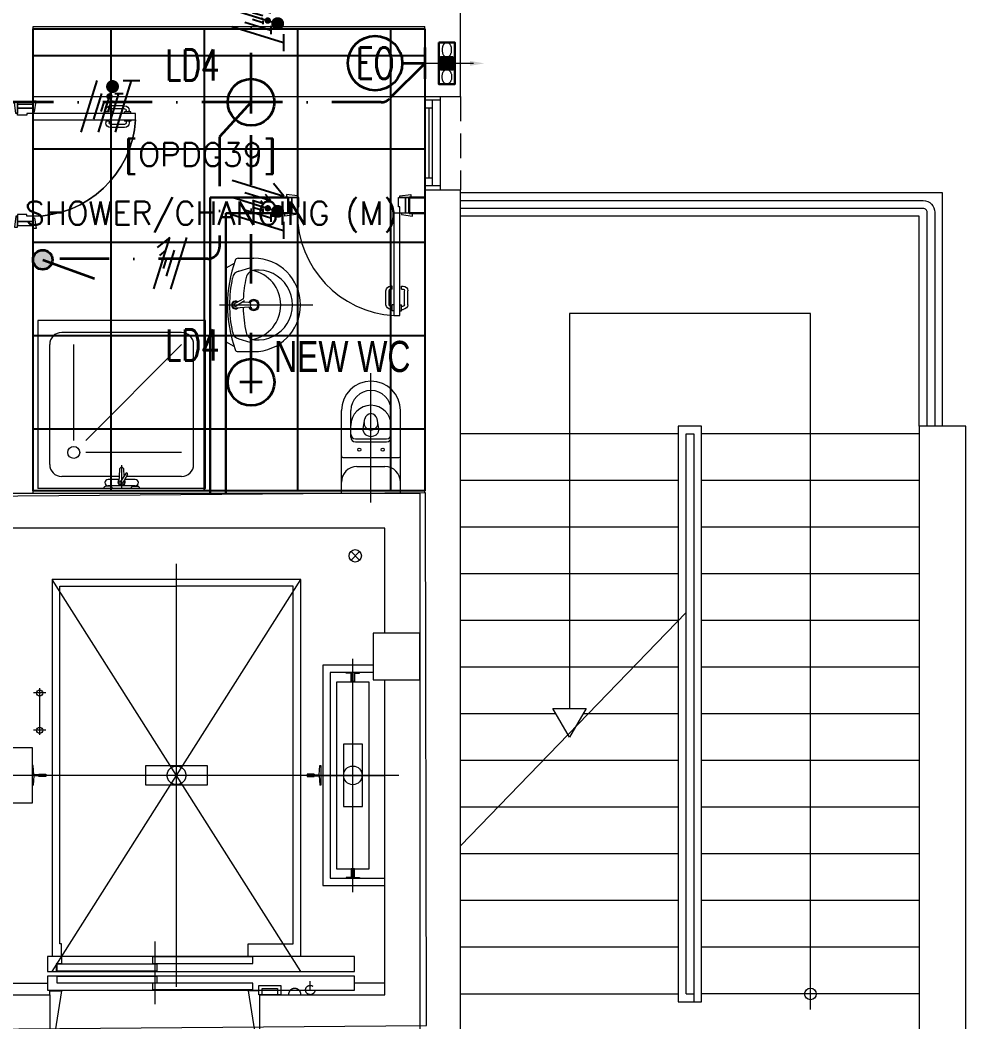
# Model space of a CAD drawing. Header units: inches. Extents: x -12418 to 57169, y -29325 to 19878.
# Drawn here: x 46214 to 52298, y -897 to 5544 of the extents above; entities that cross this region are included whole.
import ezdxf
from ezdxf.enums import TextEntityAlignment as Align

# ---------------------------------------------------------------- set-up
doc = ezdxf.new("R2010")
doc.units = ezdxf.units.IN
doc.header["$LTSCALE"] = 25
doc.header["$MEASUREMENT"] = 0
for name, pattern in [('00-Ground Floor$0$CENTERX2', [101.6, 63.5, -12.7, 12.7, -12.7]), ('00-Ground Floor$0$DASHED', [0.75, 0.5, -0.25]), ('00-Ground Floor$0$DASHED2', [9.525, 6.35, -3.175]), ('00-Ground Floor$0$HIDDEN', [9.525, 6.35, -3.175]), ('DASHDOT', [25.4, 12.7, -6.35, 0, -6.35]), ('DASHED2', [9.525, 6.35, -3.175])]:
    doc.linetypes.add(name, pattern=pattern)
doc.layers.get('0').update_dxf_attribs({"color": 8})
for name, color, linetype, lineweight in [('00-Ground Floor$0$72_EGR_BASE_TEXT', 252, 'Continuous', 5), ('00-Ground Floor$0$Aluminum', 251, 'Continuous', 5), ('00-Ground Floor$0$Axis', 251, '00-Ground Floor$0$CENTERX2', 5), ('00-Ground Floor$0$C-HYDR-CTCH', 251, 'Continuous', 5), ('00-Ground Floor$0$Cabin', 7, 'Continuous', 5), ('00-Ground Floor$0$Notes', 1, 'Continuous', 5), ('00-Ground Floor$0$Proj', 251, 'Continuous', 5), ('00-Ground Floor$0$SANIT', 250, 'Continuous', 5), ('00-Ground Floor$0$Structure', 251, 'Continuous', 5), ('00-Ground Floor$0$Tech', 169, '00-Ground Floor$0$DASHED2', 5), ('00-Ground Floor$0$Walls', 251, 'Continuous', 5), ('00-Ground Floor$0$Wooden Joinery', 251, 'Continuous', 5), ('E-LITE-CIRC-NUMB', 6, 'Continuous', 25), ('E-LITE-CLNG @ 100', 150, 'Continuous', 35), ('E-LITE-CLNG-CNDT', 6, 'DASHDOT', 35), ('E-LITE-CTRL', 6, 'Continuous', 25), ('E-LITE-IDEN', 6, 'Continuous', 25), ('E-LITE-SWCH @ 100', 3, 'Continuous', 35), ('E-POWR-CIRC-NUMB', 6, 'Continuous', 25), ('E-POWR-WALL @ 100', 4, 'Continuous', 35), ('E-POWR-WIRE', 6, 'Continuous', 25), ('E-POWR-WIRE @ 100', 6, 'Continuous', 25), ('E-POWR-WIRE @ 20', 6, 'Continuous', 25), ('E-POWR-WIRE @ 50', 6, 'Continuous', 25)]:
    doc.layers.add(name, color=color, linetype=linetype, lineweight=lineweight)
for name, color, linetype in [('00-Ground Floor$0$False Ceiling', 251, 'Continuous'), ('00-Ground Floor$0$X-WHITE glass', 255, 'Continuous'), ('E-POWR-IDEN', 101, 'Continuous'), ('MC-EX-EQPM', 2, 'Continuous')]:
    doc.layers.add(name, color=color, linetype=linetype)
doc.styles.add('00-Ground Floor$0$SIMPLEX', font='SIMPLEX.shx', dxfattribs={"height": 150})
doc.styles.add('00-Ground Floor$0$X3G_ENTITY_2587F5', font='swisscl.ttf', dxfattribs={"height": 200})
doc.styles.add('DC_Simplex', font='SIMPLEX.shx', dxfattribs={"width": 0.7})

# ---------------------------------------------------------------- blocks, each defined once
blk = doc.blocks.new('00-Ground Floor$0$A$C72370EFE')
at = {"layer": '00-Ground Floor$0$Wooden Joinery'}
for p, q in [((-0.01, -0.04), (-0.02, -0.04)), ((-0.01, -0.06), (-0.02, -0.06)), ((-0.01, -0.03), (-0.01, -0.07)), ((0, -0.03), (-0.01, -0.03)), ((0.04, -0.03), (0.05, -0.03)), ((0.05, -0.03), (0.05, -0.07)), ((0.05, -0.04), (0.06, -0.04)), ((0.05, -0.06), (0.06, -0.06)), ((-0.05, -0.07), (-0.05, -0.16)), ((-0.03, -0.07), (-0.03, -0.16)), ((0, -0.07), (-0.01, -0.07)), ((0.04, -0.07), (0.05, -0.07)), ((0.07, -0.07), (0.07, -0.16)), ((0.09, -0.07), (0.09, -0.16)), ((-0.01, -0.17), (-0.02, -0.17)), ((-0.01, -0.19), (-0.02, -0.19)), ((-0.01, -0.17), (-0.01, -0.19)), ((0.05, -0.17), (0.06, -0.17)), ((0.05, -0.17), (0.05, -0.19)), ((0.05, -0.19), (0.06, -0.19))]:
    blk.add_line(p, q, dxfattribs=at)
for centre, radius, start, end in [((-0.02, -0.07), 0.03, 90, 180), ((-0.02, -0.07), 0.01, 90, 180), ((0.06, -0.07), 0.03, 0, 90), ((0.06, -0.07), 0.01, 0, 90), ((-0.02, -0.16), 0.03, 180, 270), ((-0.02, -0.16), 0.01, 180, 270), ((0.06, -0.16), 0.01, 270, 0), ((0.06, -0.16), 0.03, 270, 0)]:
    blk.add_arc(centre, radius, start, end, dxfattribs=at)
blk = doc.blocks.new('00-Ground Floor$0$A$C268A7CF0')
at = {"layer": '00-Ground Floor$0$Wooden Joinery'}
for points in [[(80, 758.8), (80, 768.8), (10, 778.8), (10, 758.8)], [(740, 758.8), (740, 768.8), (810, 778.8), (810, 758.8)], [(70, 658.8), (70, 648.8), (0, 638.8), (0, 658.8)], [(120, 658.8), (120, 0), (80, 0), (80, 658.8)], [(750, 658.8), (750, 648.8), (820, 638.8), (820, 658.8)]]:
    blk.add_lwpolyline(points, close=True, dxfattribs=at)
for points in [[(45, 658.8), (45, 758.8), (20, 758.8), (20, 658.8), (45, 658.8)], [(45, 658.8), (80, 658.8), (80, 698.8), (90, 698.8), (90, 758.8), (45, 758.8), (45, 658.8)], [(775, 658.8), (740, 658.8), (740, 698.8), (730, 698.8), (730, 758.8), (775, 758.8), (775, 658.8)], [(775, 658.8), (775, 758.8), (800, 758.8), (800, 658.8), (775, 658.8)]]:
    blk.add_lwpolyline(points, dxfattribs=at)
blk.add_arc((80, 658.8), 660, 273.4748, 0, dxfattribs=at)
at = {"layer": '00-Ground Floor$0$Wooden Joinery', "xscale": 999.9999999998854, "yscale": 999.9999999998854, "zscale": 999.9999999998854, "rotation": 180}
blk.add_blockref('00-Ground Floor$0$A$C72370EFE', (120, 0), dxfattribs=at)
blk = doc.blocks.new('00-Ground Floor$0$T127-1_B')
at = {"layer": '00-Ground Floor$0$Cabin'}
for p, q in [((44.5, 8), (44.5, 4)), ((44.5, 4), (78, 4)), ((78, 4), (82, 63.5)), ((44.5, -8), (44.5, -4)), ((44.5, -4), (78, -4)), ((78, -4), (82, -63.5))]:
    blk.add_line(p, q, dxfattribs=at)
at = {"layer": '00-Ground Floor$0$Cabin', "ltscale": 5}
for points in [[(44.5, 8), (0, 8), (0, -8), (44.5, -8)], [(82, 63.5), (89, 63.5), (89, -63.5), (82, -63.5)]]:
    blk.add_lwpolyline(points, dxfattribs=at)
blk = doc.blocks.new('00-Ground Floor$0$T127-1_B__1680')
at = {"layer": '00-Ground Floor$0$Axis'}
blk.add_line((-990, 0), (990, 0), dxfattribs=at)
at = {"layer": '00-Ground Floor$0$Notes', "xscale": -1}
blk.add_blockref('00-Ground Floor$0$T127-1_B', (-840, 0), dxfattribs=at)
at = {"layer": '00-Ground Floor$0$Notes'}
blk.add_blockref('00-Ground Floor$0$T127-1_B', (840, 0), dxfattribs=at)
blk = doc.blocks.new('00-Ground Floor$0$JIS5K')
at = {"layer": '00-Ground Floor$0$Cabin'}
for p, q in [((60.2, 8), (60.2, 11.2)), ((60.2, -8), (60.2, -11.2))]:
    blk.add_line(p, q, dxfattribs=at)
at = {"layer": '00-Ground Floor$0$Cabin', "ltscale": 5}
for points in [[(57, 11.2), (0, 11.2), (0, -11.2), (57, -11.2)], [(60.2, 8), (3.2, 8), (3.2, -8), (60.2, -8)], [(57, 11.2), (57, 43.5), (60.2, 43.5), (60.2, 11.2)], [(57, -11.2), (57, -43.5), (60.2, -43.5), (60.2, -11.2)]]:
    blk.add_lwpolyline(points, dxfattribs=at)
blk = doc.blocks.new('00-Ground Floor$0$JIS5K__1200')
at = {"layer": '00-Ground Floor$0$Axis'}
blk.add_line((-750, 0), (750, 0), dxfattribs=at)
at = {"layer": '00-Ground Floor$0$Notes', "xscale": -1}
blk.add_blockref('00-Ground Floor$0$JIS5K', (-600, 0), dxfattribs=at)
at = {"layer": '00-Ground Floor$0$Notes'}
blk.add_blockref('00-Ground Floor$0$JIS5K', (600, 0), dxfattribs=at)
blk = doc.blocks.new('00-Ground Floor$0$对重支撑1')
at = {"layer": '00-Ground Floor$0$Cabin'}
blk.add_lwpolyline([(1060, 178), (929, 178), (929, -178), (1060, -178)], close=True, dxfattribs=at).dxf.unprotected_set("ltscale", 0)
blk = doc.blocks.new('00-Ground Floor$0$井道平面图轿厢1轿厢地坎')
at = {"layer": '00-Ground Floor$0$Axis', "ltscale": 0.864}
blk.add_lwpolyline([(0, 96), (0, -192)], dxfattribs=at)
at = {"layer": '00-Ground Floor$0$Cabin', "ltscale": 5}
for points in [[(690, 0), (690, -96), (-1285, -96), (-1285, 0)], [(15, -3), (15, -46), (-630, -46), (-630, -3)], [(630, -50), (630, -93), (-15, -93), (-15, -50)]]:
    blk.add_lwpolyline(points, close=True, dxfattribs=at)
at = {"layer": '00-Ground Floor$0$Cabin'}
for points in [[(600, 0), (600, -48)], [(600, -48), (633, -48)], [(633, -48), (633, -96)]]:
    blk.add_lwpolyline(points, dxfattribs=at)
blk = doc.blocks.new('00-Ground Floor$0$层门地坎1')
at = {"layer": '00-Ground Floor$0$Axis', "ltscale": 0.81}
blk.add_lwpolyline([(0, 90), (0, -180)], dxfattribs=at)
at = {"layer": '00-Ground Floor$0$Cabin', "ltscale": 5}
for points in [[(690, 0), (690, -90), (-1285, -90), (-1285, 0)], [(15, -47), (15, -87), (-630, -87), (-630, -47)], [(630, -3), (630, -43), (-15, -43), (-15, -3)]]:
    blk.add_lwpolyline(points, close=True, dxfattribs=at)
blk = doc.blocks.new('00-Ground Floor$0$A$Ce9e1c4c3')
at = {"layer": '00-Ground Floor$0$False Ceiling', "color": 254}
for p, q in [((-53702.1, 5487.6, 0), (-51182.1, 5487.6, 0)), ((-53702.1, 2517.6, 0), (-53702.1, 5487.6, 0)), ((-51182.1, 5487.6, 0), (-51182.1, 2517.6, 0)), ((-51182.1, 2517.6, 0), (-53702.1, 2517.6, 0))]:
    blk.add_line(p, q, dxfattribs=at)
at = {"layer": '00-Ground Floor$0$False Ceiling', "color": 254, "linetype": 'Continuous'}
for p, q in [((-53200, 2517.6), (-53200, 5487.6)), ((-52600, 2517.6), (-52600, 5487.6)), ((-52000, 2517.6), (-52000, 5487.6)), ((-51400, 2517.6), (-51400, 5487.6)), ((-53702.1, 5315), (-51182.1, 5315)), ((-53702.1, 4715), (-51182.1, 4715)), ((-53702.1, 4115), (-51182.1, 4115)), ((-53702.1, 3515), (-51182.1, 3515)), ((-53702.1, 2915), (-51182.1, 2915))]:
    blk.add_line(p, q, dxfattribs=at)
blk = doc.blocks.new('00-Ground Floor')
at = {"color": 5}
blk.add_line((47787.2, 3983.9, 0), (47787.2, 3983.9, 0), dxfattribs=at)
at = {"layer": '00-Ground Floor$0$Aluminum'}
for p, q in [((48817.9, 4452.6, 0), (48817.9, 5052.6, 0)), ((48917.9, 5027.6, 0), (48817.9, 5027.6, 0)), ((48867.9, 4477.6, 0), (48867.9, 5027.6, 0)), ((48917.9, 4452.6, 0), (48917.9, 5052.6, 0)), ((48867.9, 4977.6, 0), (48817.9, 4977.6, 0)), ((48842.9, 4977.6, 0), (48842.9, 4527.6, 0)), ((48867.9, 4527.6, 0), (48817.9, 4527.6, 0)), ((48917.9, 4477.6, 0), (48817.9, 4477.6, 0))]:
    blk.add_line(p, q, dxfattribs=at)
at = {"layer": '00-Ground Floor$0$Axis'}
blk.add_line((48149.8, 688), (48559.8, 688), dxfattribs=at)
at = {"layer": '00-Ground Floor$0$Axis', "ltscale": 3}
for points in [[(47220.8, -672), (47220.8, 2048)], [(48020.8, -572), (46420.8, 1948)], [(46420.8, -572), (48020.8, 1948)], [(48650.8, 688), (46070.8, 688)]]:
    blk.add_lwpolyline(points, dxfattribs=at)
at = {"layer": '00-Ground Floor$0$Axis', "ltscale": 0.9}
blk.add_lwpolyline([(46340.8, 948), (46340.8, 1248)], dxfattribs=at)
at = {"layer": '00-Ground Floor$0$Axis', "ltscale": 0.24}
for points in [[(46380.8, 1218), (46300.8, 1218)], [(46380.8, 978), (46300.8, 978)]]:
    blk.add_lwpolyline(points, dxfattribs=at)
at = {"layer": '00-Ground Floor$0$Axis', "ltscale": 1.5}
blk.add_lwpolyline([(47470.8, 688), (46970.8, 688)], dxfattribs=at)
at = {"layer": '00-Ground Floor$0$C-HYDR-CTCH', "flags": 128}
blk.add_lwpolyline([(45935.6, 2481.2), (45943.1, -943.6), (48829.4, -919.7), (48821.9, 2505.1), (45935.6, 2481.2)], dxfattribs=at)
at = {"layer": '00-Ground Floor$0$Cabin'}
for points in [[(48020.8, 1948), (46420.8, 1948)], [(46420.8, 1948), (46420.8, -476)], [(48020.8, 1948), (46420.8, 1948)], [(46420.8, 1948), (46420.8, -476)], [(48020.8, -476), (48020.8, 1948)], [(48020.8, -476), (48020.8, 1948)], [(46470.8, -396), (46470.8, 1904)], [(46470.8, 1904), (47220.8, 1904)], [(47970.8, 1904), (47220.8, 1904)], [(47970.8, -396), (47970.8, 1904)], [(48354.8, 438), (48354.8, 938)], [(46480.8, -396), (46470.8, -396)], [(46480.8, -476), (46480.8, -396)], [(47680.8, -476), (47680.8, -396)], [(47680.8, -396), (47970.8, -396)], [(46420.8, -476), (46390.8, -476)], [(46390.8, -476), (46390.8, -572)], [(46420.8, -476), (46390.8, -476)], [(46390.8, -476), (46390.8, -572)], [(48365.8, -476), (48020.8, -476)], [(48365.8, -476), (48020.8, -476)], [(48365.8, -572), (48365.8, -476)], [(48365.8, -572), (48365.8, -476)], [(46390.8, -572), (48365.8, -572)], [(46390.8, -572), (48365.8, -572)], [(46405.8, -723), (46405.8, -723), (46405.8, -698), (46480.8, -698), (46430.8, -1008), (46405.8, -1008), (46405.8, -993), (46105.8, -993)], [(46160.8, -647), (46390.8, -647)], [(47750.8, -698), (47680.8, -698), (47730.8, -1008), (47755.8, -1008), (47755.8, -993), (48055.8, -993)], [(48560.8, -647), (48365.8, -647)]]:
    blk.add_lwpolyline(points, dxfattribs=at)
at = {"layer": '00-Ground Floor$0$Cabin', "ltscale": 5}
for points in [[(48485.8, 1396.2), (48160.8, 1396.2), (48160.8, -20.2), (48560.8, -20.2)], [(48485.8, 1348.2), (48208.8, 1348.2), (48208.8, 27.8), (48560.8, 27.8)]]:
    blk.add_lwpolyline(points, dxfattribs=at)
blk.add_lwpolyline([(48459.8, 1288), (48249.8, 1288), (48249.8, 88), (48459.8, 88)], close=True, dxfattribs=at)
at = {"layer": '00-Ground Floor$0$Cabin'}
blk.add_lwpolyline([(48415.8, 888), (48293.8, 888), (48293.8, 488), (48415.8, 488)], close=True, dxfattribs=at)
at = {"layer": '00-Ground Floor$0$Cabin', "ltscale": 50}
blk.add_lwpolyline([(47020.8, 749), (47020.8, 627), (47420.8, 627), (47420.8, 749)], close=True, dxfattribs=at)
at = {"layer": '00-Ground Floor$0$Cabin'}
for centre, radius in [((46340.8, 1218), 20), ((46340.8, 978), 20), ((48354.8, 688), 60)]:
    blk.add_circle(centre, radius, dxfattribs=at)
at = {"layer": '00-Ground Floor$0$Notes'}
for p, q in [((48395.3, 2124.1), (48345.3, 2074.1)), ((48395.3, 2074.1), (48345.3, 2124.1))]:
    blk.add_line(p, q, dxfattribs=at)
blk.add_circle((48370.3, 2099.1), 40, dxfattribs=at)
at = {"layer": '00-Ground Floor$0$Proj', "linetype": '00-Ground Floor$0$HIDDEN'}
blk.add_line((49047.9, 5052.6, 0), (49047.9, 4452.6, 0), dxfattribs=at)
at = {"layer": '00-Ground Floor$0$Proj'}
for p, q in [((50597.9, 2932.6, 0), (50447.9, 2932.6, 0)), ((50447.9, 2932.6, 0), (50447.9, 1682.6, 0)), ((50447.9, 2882.6, 0), (49047.9, 2882.6, 0)), ((50497.9, 1734.3, 0), (50497.9, 2882.6, 0)), ((50497.9, 2882.6, 0), (50547.9, 2882.6, 0)), ((51997.9, 2882.6, 0), (50597.9, 2882.6, 0)), ((50447.9, 2582.6, 0), (49047.9, 2582.6, 0)), ((51997.9, 2582.6, 0), (50597.9, 2582.6, 0)), ((50447.9, 2282.6, 0), (49047.9, 2282.6, 0)), ((51997.9, 2282.6, 0), (50597.9, 2282.6, 0)), ((50447.9, 1982.6, 0), (49047.9, 1982.6, 0)), ((51997.9, 1982.6, 0), (50597.9, 1982.6, 0)), ((50497.9, 1734.3, 0), (49047.9, 234.3, 0)), ((50447.9, 1682.6, 0), (49047.9, 1682.6, 0)), ((51997.9, 1682.6, 0), (50597.9, 1682.6, 0)), ((50157.9, 1382.6, 0), (49047.9, 1382.6, 0)), ((51997.9, 1382.6, 0), (50597.9, 1382.6, 0)), ((49661.3, 1082.6, 0), (49047.9, 1082.6, 0)), ((49867.9, 1082.6, 0), (49834.5, 1082.6, 0)), ((51997.9, 1082.6, 0), (50597.9, 1082.6, 0)), ((49602.9, 782.6, 0), (49047.9, 782.6, 0)), ((51997.9, 782.6, 0), (50597.9, 782.6, 0)), ((49287.9, 482.6, 0), (49047.9, 482.6, 0)), ((51997.9, 482.6, 0), (50597.9, 482.6, 0)), ((51997.9, 182.6, 0), (50597.9, 182.6, 0)), ((51997.9, -117.4, 0), (50597.9, -117.4, 0)), ((51997.9, -417.4, 0), (50597.9, -417.4, 0)), ((50497.9, -717.4, 0), (50547.9, -717.4, 0)), ((51997.9, -717.4, 0), (50597.9, -717.4, 0))]:
    blk.add_line(p, q, dxfattribs=at)
at = {"layer": '00-Ground Floor$0$Proj', "linetype": '00-Ground Floor$0$DASHED', "ltscale": 300}
for p, q in [((50447.9, 1382.6, 0), (50157.9, 1382.6, 0)), ((50447.9, 1082.6, 0), (49867.9, 1082.6, 0)), ((50447.9, 782.6, 0), (49602.9, 782.6, 0)), ((50447.9, 482.6, 0), (49287.9, 482.6, 0)), ((50447.9, 182.6, 0), (49047.9, 182.6, 0)), ((50447.9, -117.4, 0), (49047.9, -117.4, 0)), ((50447.9, -417.4, 0), (49047.9, -417.4, 0))]:
    blk.add_line(p, q, dxfattribs=at)
at = {"layer": '00-Ground Floor$0$Proj', "elevation": 0}
for points in [[(52147.9, 2932.6), (52147.9, 4432.6), (49047.9, 4432.6)], [(51997.9, 2932.6), (51997.9, 4282.6), (49047.9, 4282.6)], [(51297.9, -817.4), (51297.9, 3657.6), (49747.9, 3657.6), (49747.9, 1117.8)], [(51297.9, -817.4), (51297.9, 3657.6), (49747.9, 3657.6), (49747.9, 1117.8)], [(50547.9, 2882.6), (50547.9, -767.4), (50597.9, -767.4), (50597.9, 2932.6)]]:
    blk.add_lwpolyline(points, dxfattribs=at)
for points in [[(49047.9, 4382.6), (52022.9, 4382.6, -0.414214), (52097.9, 4307.6), (52097.9, 2932.6)], [(52047.9, 2932.6), (52047.9, 4307.6, 0.414214), (52022.9, 4332.6), (49047.9, 4332.6)]]:
    blk.add_lwpolyline(points, format="xyb", dxfattribs=at)
at = {"layer": '00-Ground Floor$0$Proj', "ltscale": 300, "elevation": 0}
for points in [[(50447.9, 1682.6), (50447.9, -767.4), (50547.9, -767.4)], [(50497.9, -717.4), (50497.9, 1734.3)], [(49047.9, -717.4), (50447.9, -717.4)]]:
    blk.add_lwpolyline(points, dxfattribs=at)
at = {"layer": '00-Ground Floor$0$Proj', "elevation": 0}
blk.add_lwpolyline([(49747.9, 932.6), (49641, 1117.8), (49854.9, 1117.8)], close=True, dxfattribs=at)
at = {"layer": '00-Ground Floor$0$Proj'}
blk.add_circle((51297.9, -717.4, 0), 37.5, dxfattribs=at)
at = {"layer": '00-Ground Floor$0$SANIT'}
for p, q in [((47616.9, 4011.8, 0), (47717.9, 4011.8, 0)), ((47590.8, 3977.6, 0), (47537.9, 3947.6, 0)), ((47537.9, 3476, 0), (47537.9, 3947.6, 0)), ((47622, 3930.3, 0), (47691.6, 3950.2, 0)), ((47652.1, 3750.7, 0), (47595.4, 3720.5, 0)), ((47658.9, 3739.3, 0), (47605.3, 3704, 0)), ((47497.9, 3711.8, 0), (48097.9, 3711.8, 0)), ((47614.9, 3730.9, 0), (47601.9, 3731.7, 0)), ((47685.2, 3696.8, 0), (47601.9, 3691.9, 0)), ((47685.2, 3726.8, 0), (47643.6, 3729.2, 0)), ((46327.9, 3612.6, 0), (46327.9, 2532.6, 0)), ((47407.9, 3612.6, 0), (46327.9, 3612.6, 0)), ((47407.9, 2532.6, 0), (47407.9, 3612.6, 0)), ((47253.6, 3535.4, 0), (46482.2, 3535.4, 0)), ((47622, 3493.3, 0), (47691.6, 3473.5, 0)), ((46405.1, 2686.9, 0), (46405.1, 3458.3, 0)), ((46559.4, 2841.1, 0), (46559.4, 3458.3, 0)), ((46636.5, 2841.1, 0), (47253.6, 3458.3, 0)), ((47330.8, 2686.9, 0), (47330.8, 3458.3, 0)), ((47590.8, 3446, 0), (47537.9, 3476, 0)), ((47616.9, 3411.8, 0), (47717.9, 3411.8, 0)), ((48471.4, 2442.6, 0), (48471.4, 3272.6, 0)), ((48281.4, 2502.6, 0), (48281.4, 3032.6, 0)), ((48341.4, 2861.6, 0), (48341.4, 3032.6, 0)), ((48601.4, 2861.6, 0), (48601.4, 3032.6, 0)), ((48661.4, 2502.6, 0), (48661.4, 3032.6, 0)), ((48420.4, 2918.1, 0), (48432, 2980.7, 0)), ((48522.4, 2918.1, 0), (48510.7, 2980.7, 0)), ((48371.4, 2851.6, 0), (48571.4, 2851.6, 0)), ((48371.4, 2831.6, 0), (48571.4, 2831.6, 0)), ((47253.6, 2764, 0), (46636.5, 2764, 0)), ((48291.4, 2731.6, 0), (48651.4, 2731.6, 0)), ((46853.8, 2653.4, 0), (46849.2, 2575.3, 0)), ((46867.9, 2681.1, 0), (46867.9, 2532.6, 0)), ((46884.4, 2614.7, 0), (46882.1, 2653.4, 0)), ((48381.4, 2672.6, 0), (48561.4, 2672.6, 0)), ((46851.2, 2609.7, 0), (46482.2, 2609.7, 0)), ((46850, 2589.9, 0), (46780.2, 2589.9, 0)), ((46893.9, 2629.1, 0), (46860.1, 2577.7, 0)), ((46904.7, 2622.7, 0), (46876.2, 2569.2, 0)), ((46886, 2587.6, 0), (46886.7, 2575.3, 0)), ((46955.7, 2589.9, 0), (46887.2, 2589.9, 0)), ((47253.6, 2609.7, 0), (46897.8, 2609.7, 0)), ((47407.9, 2532.6, 0), (46327.9, 2532.6, 0)), ((46766.7, 2554.6, 0), (46766.7, 2546.1, 0)), ((46793.7, 2546.1, 0), (46766.7, 2546.1, 0)), ((46955.7, 2549.4, 0), (46780.2, 2549.4, 0)), ((46793.7, 2549.4, 0), (46793.7, 2546.1, 0)), ((46942.2, 2549.4, 0), (46942.2, 2546.1, 0)), ((46942.2, 2546.1, 0), (46969.2, 2546.1, 0)), ((46969.2, 2554.6, 0), (46969.2, 2546.1, 0))]:
    blk.add_line(p, q, dxfattribs=at)
for centre, radius in [((46559.4, 2764, 0), 38.6), ((48396.1, 2781.6, 0), 10), ((48546.6, 2781.6, 0), 10)]:
    blk.add_circle(centre, radius, dxfattribs=at)
for centre, radius, start, end in [((48393.6, 3711.8, 0), 845.7, 160.17712, 199.82288), ((47616.9, 3991.8, 0), 20, 90, 160.17712), ((47717.9, 3711.8, 0), 300, 270, 90), ((47638.5, 3872.6, 0), 60, 105.92061, 168.19138), ((47726.9, 3876.3, 0), 60, 95.18578, 167.91174), ((47666.2, 3711.8, 0), 225.2, 280.60973, 79.39027), ((47741.8, 3711.8, 0), 225.2, 264.81421, 95.18578), ((48407.5, 3711.8, 0), 845.7, 168.19138, 191.80862), ((48495.1, 3711.8, 0), 845.7, 167.91174, 177.42745), ((47599.6, 3711.8, 0), 25, 50.74745, 310.36798), ((47717.9, 3711.8, 0), 35, 205.31059, 154.68941), ((47717.9, 3711.8, 0), 27.5, 207.14957, 152.85043), ((47599.6, 3711.8, 0), 20, 83.26708, 276.68201), ((47599.6, 3711.8, 0), 9.66, 115.41267, 305.95772), ((48495.1, 3711.8, 0), 845.7, 178.54856, 178.84398), ((48495.1, 3711.8, 0), 845.7, 181.15716, 192.08826), ((47685.2, 3711.8, 0), 15, 270, 90), ((46482.2, 3458.3, 0), 77.1, 90, 180), ((47253.6, 3458.3, 0), 77.1, 0, 90), ((47638.5, 3551, 0), 60, 191.80862, 254.07939), ((47726.9, 3547.3, 0), 60, 192.08826, 264.81421), ((47616.9, 3431.8, 0), 20, 199.82288, 270), ((48471.4, 3032.6, 0), 190, 0, 180), ((48471.4, 3032.6, 0), 130, 0, 180), ((48471.4, 2937.2, 0), 130, 0, 180), ((48471.4, 2973.3, 0), 40, 10.57115, 169.42885), ((48459.7, 2910.8, 0), 40, 169.42885, 231.52497), ((48467, 2949.7, 0), 40, 169.42885, 256.41759), ((48471.4, 2968, 0), 58.8, 256.41759, 283.58241), ((48475.8, 2949.7, 0), 40, 283.58241, 10.57115), ((48483, 2910.8, 0), 40, 308.47503, 10.57115), ((48371.4, 2881.6, 0), 30, 180, 270), ((48371.4, 2861.6, 0), 30, 180, 270), ((48471.4, 2925.5, 0), 58.8, 231.52497, 308.47503), ((48571.4, 2881.6, 0), 30, 270, 0), ((48571.4, 2861.6, 0), 30, 270, 0), ((48291.4, 2741.6, 0), 10, 180, 270), ((48651.4, 2741.6, 0), 10, 270, 0), ((46482.2, 2686.9, 0), 77.1, 180, 270), ((46867.9, 2653.4, 0), 14.2, 0, 180), ((47253.6, 2686.9, 0), 77.1, 270, 0), ((48381.4, 2572.6, 0), 100, 90, 180), ((48561.4, 2572.6, 0), 100, 0, 90), ((46780.2, 2569.7, 0), 20.3, 90, 270), ((46867.9, 2573.1, 0), 23.6, 139.63201, 39.25255), ((46867.9, 2573.1, 0), 9.13, 144.04228, 334.58733), ((46899.3, 2625.9, 0), 6.3, 329.31481, 149.31481), ((46955.7, 2569.7, 0), 20.3, 270, 90), ((46766.7, 2532.6, 0), 13.5, 90, 180), ((46793.7, 2532.6, 0), 13.5, 0, 90), ((46867.9, 2573.1, 0), 18.9, 173.26708, 6.73292), ((46942.2, 2532.6, 0), 13.5, 90, 180), ((46969.2, 2532.6, 0), 13.5, 0, 90)]:
    blk.add_arc(centre, radius, start, end, dxfattribs=at)
at = {"layer": '00-Ground Floor$0$Structure', "elevation": 0}
blk.add_lwpolyline([(51997.9, 2932.6), (51997.9, -947.4), (52297.9, -947.4), (52297.9, 2932.6)], close=True, dxfattribs=at)
at = {"layer": '00-Ground Floor$0$Structure'}
for points in [[(48560.8, 1602), (48560.8, 2277), (46160.8, 2277), (46160.8, -723), (46405.8, -723), (46405.8, -948), (45935.8, -948), (45935.8, 2502), (48785.8, 2502), (48785.8, -948), (47755.8, -948)], [(47755.8, -948), (47755.8, -723), (48560.8, -723), (48560.8, 1302)]]:
    blk.add_lwpolyline(points, dxfattribs=at)
blk.add_lwpolyline([(48485.8, 1302), (48785.8, 1302), (48785.8, 1602), (48485.8, 1602)], close=True, dxfattribs=at)
at = {"layer": '00-Ground Floor$0$Tech', "ltscale": 0.36}
blk.add_lwpolyline([(48080.8, -692), (48080.8, -632)], dxfattribs=at)
at = {"layer": '00-Ground Floor$0$Tech', "ltscale": 9}
for points in [[(47750.8, -663), (47890.8, -663), (47890.8, -723), (47750.8, -723)], [(47770.8, -683), (47870.8, -683), (47870.8, -723), (47770.8, -723)]]:
    blk.add_lwpolyline(points, close=True, dxfattribs=at)
at = {"layer": '00-Ground Floor$0$Tech', "ltscale": 0.48}
blk.add_lwpolyline([(47940.8, -722), (48020.8, -722)], dxfattribs=at)
at = {"layer": '00-Ground Floor$0$Tech', "ltscale": 5}
blk.add_circle((47220.8, 688), 60, dxfattribs=at)
at = {"layer": '00-Ground Floor$0$Tech'}
blk.add_circle((48080.8, -692), 30, dxfattribs=at)
blk.add_arc((47980.8, -722), 40, 0, 180, dxfattribs=at)
at = {"layer": '00-Ground Floor$0$Walls'}
for p, q in [((49047.9, 5052.6, 0), (49047.9, 5802.6, 0)), ((46297.9, 5002.6, 0), (46297.9, 5502.6, 0)), ((46297.9, 5502.6, 0), (48817.9, 5502.6, 0)), ((46297.9, 5502.6, 0), (48817.9, 5502.6, 0)), ((48817.9, 5052.6, 0), (48817.9, 5502.6, 0)), ((48817.9, 5052.6, 0), (48817.9, 5502.6, 0)), ((48817.9, 5052.6, 0), (49047.9, 5052.6, 0)), ((48817.9, 5052.6, 0), (49047.9, 5052.6, 0)), ((46197.9, 5002.6, 0), (46297.9, 5002.6, 0)), ((46197.9, 5002.6, 0), (46297.9, 5002.6, 0)), ((48817.9, 2502.6, 0), (48817.9, 4452.6, 0)), ((48817.9, 4452.6, 0), (49047.9, 4452.6, 0)), ((49047.9, -947.4, 0), (49047.9, 4452.6, 0)), ((48717.9, 4302.6, 0), (48717.9, 4402.6, 0)), ((46197.9, 4222.6, 0), (46297.9, 4222.6, 0)), ((46197.9, 4222.6, 0), (46297.9, 4222.6, 0)), ((46297.9, 2502.6, 0), (46297.9, 4222.6, 0))]:
    blk.add_line(p, q, dxfattribs=at)
at = {"layer": '00-Ground Floor$0$Wooden Joinery'}
blk.add_line((46297.9, 5052.6, 0), (48817.9, 5052.6, 0), dxfattribs=at)
at = {"layer": '00-Ground Floor$0$Wooden Joinery', "elevation": 0}
for points in [[(46297.9, 4977.6), (46197.9, 4977.6), (46197.9, 5002.6), (46297.9, 5002.6), (46297.9, 4977.6)], [(46297.9, 4977.6), (46297.9, 4942.6), (46257.9, 4942.6), (46257.9, 4932.6), (46197.9, 4932.6), (46197.9, 4977.6), (46297.9, 4977.6)], [(47962.9, 4302.6), (47962.9, 4402.6), (47937.9, 4402.6), (47937.9, 4302.6), (47962.9, 4302.6)], [(47962.9, 4302.6), (47997.9, 4302.6), (47997.9, 4342.6), (48007.9, 4342.6), (48007.9, 4402.6), (47962.9, 4402.6), (47962.9, 4302.6)], [(48692.9, 4302.6), (48657.9, 4302.6), (48657.9, 4342.6), (48647.9, 4342.6), (48647.9, 4402.6), (48692.9, 4402.6), (48692.9, 4302.6)], [(48692.9, 4302.6), (48692.9, 4402.6), (48717.9, 4402.6), (48717.9, 4302.6), (48692.9, 4302.6)], [(46297.9, 4247.6), (46297.9, 4282.6), (46257.9, 4282.6), (46257.9, 4292.6), (46197.9, 4292.6), (46197.9, 4247.6), (46297.9, 4247.6)], [(46297.9, 4247.6), (46197.9, 4247.6), (46197.9, 4222.6), (46297.9, 4222.6), (46297.9, 4247.6)]]:
    blk.add_lwpolyline(points, dxfattribs=at)
for points in [[(46297.9, 4952.6), (46307.9, 4952.6), (46317.9, 5022.6), (46297.9, 5022.6)], [(46297.9, 4902.6), (46956.7, 4902.6), (46956.7, 4942.6), (46297.9, 4942.6)], [(47997.9, 4402.6), (47997.9, 4412.6), (47927.9, 4422.6), (47927.9, 4402.6)], [(48657.9, 4402.6), (48657.9, 4412.6), (48727.9, 4422.6), (48727.9, 4402.6)], [(46297.9, 4272.6), (46307.9, 4272.6), (46317.9, 4202.6), (46297.9, 4202.6)], [(47987.9, 4302.6), (47987.9, 4292.6), (47917.9, 4282.6), (47917.9, 4302.6)], [(48617.9, 4302.6), (48617.9, 3643.8), (48657.9, 3643.8), (48657.9, 4302.6)], [(48667.9, 4302.6), (48667.9, 4292.6), (48737.9, 4282.6), (48737.9, 4302.6)]]:
    blk.add_lwpolyline(points, close=True, dxfattribs=at)
at = {"layer": '00-Ground Floor$0$Wooden Joinery'}
for centre, start, end in [((46297.9, 4942.6, 0), 270, 356.5252), ((48657.9, 4302.6, 0), 180, 266.5252)]:
    blk.add_arc(centre, 660, start, end, dxfattribs=at)
at = {"layer": '00-Ground Floor$0$X-WHITE glass', "color": 253, "lineweight": 30, "ltscale": 6, "true_color": 0x9898cc}
for p, q in [((47437.9, 2502.6, 0), (47437.9, 4402.6, 0)), ((47437.9, 4402.6, 0), (47937.9, 4402.6, 0)), ((47937.9, 4402.6, 0), (47937.9, 4302.6, 0)), ((48717.9, 4402.6, 0), (48717.9, 4302.6, 0)), ((48717.9, 4402.6, 0), (48817.9, 4402.6, 0)), ((47537.9, 2502.6, 0), (47537.9, 4302.6, 0)), ((47537.9, 4302.6, 0), (47937.9, 4302.6, 0)), ((48717.9, 4302.6, 0), (48817.9, 4302.6, 0))]:
    blk.add_line(p, q, dxfattribs=at)
at = {"layer": '00-Ground Floor$0$False Ceiling', "color": 254}
blk.add_blockref('00-Ground Floor$0$A$Ce9e1c4c3', (100000, 0), dxfattribs=at)
at = {"layer": '00-Ground Floor$0$Notes', "xscale": -1, "rotation": 270.0000015352345}
blk.add_blockref('00-Ground Floor$0$JIS5K__1200', (48354.8, 688), dxfattribs=at)
at = {"layer": '00-Ground Floor$0$Notes', "yscale": -1, "rotation": 180}
for name in ['00-Ground Floor$0$对重支撑1', '00-Ground Floor$0$T127-1_B__1680']:
    blk.add_blockref(name, (47220.8, 688), dxfattribs=at)
at = {"layer": '00-Ground Floor$0$Notes', "xscale": -1}
for name, p in [('00-Ground Floor$0$井道平面图轿厢1轿厢地坎', (47080.8, -476)), ('00-Ground Floor$0$层门地坎1', (47080.8, -602))]:
    blk.add_blockref(name, p, dxfattribs=at)
at = {"layer": '00-Ground Floor$0$Wooden Joinery', "xscale": -1, "rotation": 90}
blk.add_blockref('00-Ground Floor$0$A$C268A7CF0', (46956.7, 5022.6, 0), dxfattribs=at)
at = {"layer": '00-Ground Floor$0$Wooden Joinery'}
for p, xscale, yscale, zscale, rotation in [((46956.7, 4902.6, 0), -999.9999999998856, 999.9999999998856, 999.9999999998856, 270), ((48617.9, 3643.8, 0), -999.9999999998854, 999.9999999998854, 999.9999999998854, 180)]:
    blk.add_blockref('00-Ground Floor$0$A$C72370EFE', p, dxfattribs=dict(at, xscale=xscale, yscale=yscale, zscale=zscale, rotation=rotation))
at = {"layer": '00-Ground Floor$0$72_EGR_BASE_TEXT', "style": '00-Ground Floor$0$X3G_ENTITY_2587F5'}
blk.add_text('NEW WC', height=200, dxfattribs=at).set_placement((47848.5, 3280.9, 0))
at = {"layer": '00-Ground Floor$0$72_EGR_BASE_TEXT', "char_height": 150, "attachment_point": 2, "style": '00-Ground Floor$0$SIMPLEX'}
for s, insert in [('[OPDG39]', (47374.9, 4753.5, 0)), ('SHOWER/CHANGING (M)', (47443.2, 4377.3))]:
    blk.add_mtext(s, dxfattribs=dict(at, insert=insert))
blk = doc.blocks.new('DC_LT-CL-Point')
for p, q in [((0, -0.711), (0, 0.711)), ((0.711, 0), (-0.711, 0))]:
    blk.add_line(p, q)
blk.add_circle((0, 0), 1.5)
at = {"layer": 'E-LITE-CIRC-NUMB', "style": 'DC_Simplex', "width": 0.7, "flags": 8}
blk.add_attdef('CIRCUIT', text='', height=2, rotation=360, dxfattribs=at).set_placement((-3.364, 1.5), align=Align.RIGHT)
at = {"layer": 'E-LITE-CTRL', "style": 'DC_Simplex', "width": 0.7, "flags": 8}
blk.add_attdef('CONTROL', (3.364, -3.498), '', height=2, rotation=360, dxfattribs=at)
at = {"layer": 'E-LITE-IDEN', "style": 'DC_Simplex', "width": 0.7, "flags": 8}
blk.add_attdef('TYPE', (3.364, 1.5), '', height=2, rotation=360, dxfattribs=at)
blk = doc.blocks.new('*U41')
blk.add_hatch(color=256).paths.add_polyline_path([(-0.625, 0.625, 1), (-0.625, -0.625, 1)])
blk.add_line((-0.625, 0), (-3.947, 1.2))
blk.add_circle((-0.625, 0), 0.625)
at = {"layer": 'E-LITE-CTRL', "style": 'DC_Simplex', "width": 0.7, "flags": 8}
blk.add_attdef('CONTROL', (-26.627, -10.116), '', height=2, rotation=360, dxfattribs=at)
at = {"layer": 'E-LITE-IDEN', "style": 'DC_Simplex', "width": 0.7, "flags": 8}
blk.add_attdef('TYPE', text='', height=2, rotation=360, dxfattribs=at).set_placement((-31.991, -10.116), align=Align.RIGHT)
blk = doc.blocks.new('*U79')
for p, q in [((-0.515, -1.66), (0.515, 1.66)), ((0.515, 1.66), (-0.287, 1.001)), ((0.587, -1.663), (1.617, 1.658))]:
    blk.add_line(p, q)
blk = doc.blocks.new('*U617')
at = {"layer": 'E-POWR-WIRE @ 100', "xscale": 100, "yscale": 100, "zscale": 100}
blk.add_blockref('*U79', (47126, 3980.6), dxfattribs=at)
at = {"layer": 'E-POWR-WIRE @ 20', "xscale": 20, "yscale": 20, "zscale": 20}
blk.add_blockref('*U79', (47126, 3980.6), dxfattribs=at)
at = {"layer": 'E-POWR-WIRE @ 50', "xscale": 50, "yscale": 50, "zscale": 50}
blk.add_blockref('*U79', (47126, 3980.6), dxfattribs=at)
blk = doc.blocks.new('*U78')
for p, q in [((-1.617, -1.658), (-0.587, 1.663)), ((-0.515, -1.66), (0.515, 1.66)), ((0.587, -1.663), (1.617, 1.658)), ((1.078, 1.659), (2.157, 1.657))]:
    blk.add_line(p, q)
at = {"const_width": 0.414}
blk.add_lwpolyline([(0.19, 1.278, 1), (0.604, 1.277, 1)], format="xyb", close=True, dxfattribs=at)
blk = doc.blocks.new('*U826')
at = {"layer": 'E-POWR-WIRE @ 100', "xscale": 100, "yscale": 100, "zscale": 100}
blk.add_blockref('*U78', (46769.5, 4988.4), dxfattribs=at)
at = {"layer": 'E-POWR-WIRE @ 20', "xscale": 20, "yscale": 20, "zscale": 20}
blk.add_blockref('*U78', (46769.5, 4988.4), dxfattribs=at)
at = {"layer": 'E-POWR-WIRE @ 50', "xscale": 50, "yscale": 50, "zscale": 50}
blk.add_blockref('*U78', (46769.5, 4988.4), dxfattribs=at)
blk = doc.blocks.new('*U85')
for p, q in [((-1.658, 1.617), (1.663, 0.587)), ((1.663, 0.587), (1.004, 1.389)), ((-1.66, 0.515), (1.66, -0.515)), ((-1.663, -0.587), (1.658, -1.617)), ((1.659, -1.078), (1.657, -2.157))]:
    blk.add_line(p, q)
at = {"const_width": 0.414}
blk.add_lwpolyline([(1.278, -0.19, 1), (1.277, -0.604, 1)], format="xyb", close=True, dxfattribs=at)
blk = doc.blocks.new('*U844')
at = {"layer": 'E-POWR-WIRE @ 100', "xscale": 100, "yscale": 100, "zscale": 100}
blk.add_blockref('*U85', (47743.6, 4353.2), dxfattribs=at)
at = {"layer": 'E-POWR-WIRE @ 20', "xscale": 20, "yscale": 20, "zscale": 20}
blk.add_blockref('*U85', (47743.6, 4353.2), dxfattribs=at)
at = {"layer": 'E-POWR-WIRE @ 50', "xscale": 50, "yscale": 50, "zscale": 50}
blk.add_blockref('*U85', (47743.6, 4353.2), dxfattribs=at)
blk = doc.blocks.new('*U86')
for p, q in [((-1.658, 1.617), (1.663, 0.587)), ((-1.66, 0.515), (1.66, -0.515)), ((-1.663, -0.587), (1.658, -1.617)), ((1.659, -1.078), (1.657, -2.157))]:
    blk.add_line(p, q)
at = {"const_width": 0.414}
blk.add_lwpolyline([(1.278, -0.19, 1), (1.277, -0.604, 1)], format="xyb", close=True, dxfattribs=at)
blk = doc.blocks.new('*U845')
at = {"layer": 'E-POWR-WIRE @ 100', "xscale": 100, "yscale": 100, "zscale": 100}
blk.add_blockref('*U86', (47743.6, 5560.3), dxfattribs=at)
at = {"layer": 'E-POWR-WIRE @ 20', "xscale": 20, "yscale": 20, "zscale": 20}
blk.add_blockref('*U86', (47743.6, 5560.3), dxfattribs=at)
at = {"layer": 'E-POWR-WIRE @ 50', "xscale": 50, "yscale": 50, "zscale": 50}
blk.add_blockref('*U86', (47743.6, 5560.3), dxfattribs=at)
blk = doc.blocks.new('*U104')
at = {"layer": 'MC-EX-EQPM', "lineweight": 9}
blk.add_hatch(color=253, dxfattribs=at).paths.add_polyline_path([(15.7, 160.3), (-15.7, 160.3), (0, 254.8)], flags=0)
at = {"layer": 'MC-EX-EQPM', "color": 253, "lineweight": 9}
blk.add_line((0, 183.8), (0, -132.9), dxfattribs=at)
at = {"layer": 'MC-EX-EQPM', "color": 253, "linetype": 'DASHED2', "lineweight": 30, "ltscale": 2.5}
for p, q in [((-32.6, 52.3), (-32.6, -27.5)), ((-26.4, 52.3), (-26.4, -27.5)), ((-17.2, 52.3), (-17.2, -27.5)), ((-6.9, 52.3), (-6.9, -27.5)), ((6.9, 52.3), (6.9, -27.5)), ((17.2, 52.3), (17.2, -27.5)), ((26.4, 52.3), (26.4, -27.5)), ((32.6, 52.3), (32.6, -27.5))]:
    blk.add_line(p, q, dxfattribs=at)
at = {"layer": 'MC-EX-EQPM', "color": 253, "lineweight": 30, "ltscale": 2.5}
for points in [[(-133, -39.8), (133, -39.8), (133, 64.7), (-133, 64.7)], [(-39.9, 52.3), (39.9, 52.3), (39.9, -27.5), (-39.9, -27.5)]]:
    blk.add_lwpolyline(points, close=True, dxfattribs=at)
at = {"layer": 'MC-EX-EQPM', "color": 253, "lineweight": 9}
for points, knots in [([(-39.9, 12.4), (-39.9, 13.7), (-40, 14.9), (-40.4, 17.4), (-40.7, 18.6), (-41.5, 20.9), (-42, 22), (-43, 24), (-43.6, 25), (-44.9, 26.9), (-45.6, 27.7), (-47.4, 29.8), (-48.6, 31), (-51.1, 33), (-52.4, 34), (-55.1, 35.6), (-56.5, 36.4), (-59.4, 37.8), (-60.9, 38.4), (-65, 39.9), (-67.6, 40.7), (-73, 41.9), (-75.8, 42.3), (-81.5, 42.9), (-84.3, 43), (-90.7, 43), (-94.3, 42.7), (-101.2, 41.7), (-104.6, 40.9), (-110, 39.2), (-112.2, 38.4), (-116.4, 36.4), (-118.4, 35.3), (-121.7, 33.1), (-123.1, 32), (-125.6, 29.7), (-126.8, 28.4), (-128.8, 25.9), (-129.5, 24.7), (-130.9, 22.1), (-131.5, 20.8), (-132.4, 17.9), (-132.7, 16.4), (-133, 14), (-133, 13.2), (-133, 12.4)], [0, 0, 0, 0, 0.083152, 0.083152, 0.166304, 0.166304, 0.249457, 0.249457, 0.332609, 0.332609, 0.415761, 0.415761, 0.545395, 0.545395, 0.675028, 0.675028, 0.804662, 0.804662, 0.934296, 0.934296, 1.152782, 1.152782, 1.371268, 1.371268, 1.589754, 1.589754, 1.860357, 1.860357, 2.130959, 2.130959, 2.317705, 2.317705, 2.504451, 2.504451, 2.641391, 2.641391, 2.778331, 2.778331, 2.881554, 2.881554, 2.984776, 2.984776, 3.087999, 3.087999, 3.141593, 3.141593, 3.141593, 3.141593]), ([(-133, 12.4), (-133, 11.7), (-133, 10.9), (-132.7, 8.6), (-132.4, 7.1), (-131.5, 4.3), (-131, 2.9), (-129.6, 0.3), (-128.9, -0.9), (-127.2, -3.1), (-126.3, -4.1), (-124.4, -6), (-123.5, -6.8), (-121.4, -8.4), (-120.4, -9.1), (-117.5, -11), (-115.7, -11.9), (-111.8, -13.7), (-109.8, -14.4), (-105.7, -15.7), (-103.6, -16.2), (-99.3, -17.1), (-97.1, -17.4), (-90.1, -18.2), (-85.3, -18.3), (-77.2, -17.7), (-74, -17.2), (-67.7, -15.9), (-64.6, -15), (-59.7, -13.1), (-57.7, -12.2), (-54, -10.1), (-52.2, -9), (-49.2, -6.7), (-48, -5.6), (-45.8, -3.2), (-44.7, -1.9), (-43.1, 0.7), (-42.4, 1.9), (-41.3, 4.5), (-40.8, 5.9), (-40.2, 8.8), (-40, 10.2), (-39.9, 12), (-39.9, 12.2), (-39.9, 12.4)], [3.141593, 3.141593, 3.141593, 3.141593, 3.191222, 3.191222, 3.294445, 3.294445, 3.397668, 3.397668, 3.500891, 3.500891, 3.604114, 3.604114, 3.707337, 3.707337, 3.810559, 3.810559, 3.981855, 3.981855, 4.15315, 4.15315, 4.324446, 4.324446, 4.495741, 4.495741, 4.865323, 4.865323, 5.117184, 5.117184, 5.369044, 5.369044, 5.542485, 5.542485, 5.715925, 5.715925, 5.843378, 5.843378, 5.97083, 5.97083, 6.069787, 6.069787, 6.168745, 6.168745, 6.267702, 6.267702, 6.283185, 6.283185, 6.283185, 6.283185]), ([(39.9, 12.4), (39.9, 13.7), (40, 14.9), (40.4, 17.4), (40.7, 18.6), (41.5, 20.9), (42, 22), (43, 24), (43.6, 25), (44.9, 26.9), (45.6, 27.7), (47.4, 29.8), (48.6, 31), (51.1, 33), (52.4, 34), (55.1, 35.6), (56.5, 36.4), (59.4, 37.8), (60.9, 38.4), (65, 39.9), (67.6, 40.7), (73, 41.9), (75.8, 42.3), (81.5, 42.9), (84.3, 43), (90.7, 43), (94.3, 42.7), (101.2, 41.7), (104.6, 40.9), (110, 39.2), (112.2, 38.4), (116.4, 36.4), (118.4, 35.3), (121.7, 33.1), (123.1, 32), (125.6, 29.7), (126.8, 28.4), (128.8, 25.9), (129.5, 24.7), (130.9, 22.1), (131.5, 20.8), (132.4, 17.9), (132.7, 16.4), (133, 14), (133, 13.2), (133, 12.4)], [0, 0, 0, 0, 0.083152, 0.083152, 0.166304, 0.166304, 0.249457, 0.249457, 0.332609, 0.332609, 0.415761, 0.415761, 0.545395, 0.545395, 0.675028, 0.675028, 0.804662, 0.804662, 0.934296, 0.934296, 1.152782, 1.152782, 1.371268, 1.371268, 1.589754, 1.589754, 1.860357, 1.860357, 2.130959, 2.130959, 2.317705, 2.317705, 2.504451, 2.504451, 2.641391, 2.641391, 2.778331, 2.778331, 2.881554, 2.881554, 2.984776, 2.984776, 3.087999, 3.087999, 3.141593, 3.141593, 3.141593, 3.141593]), ([(133, 12.4), (133, 11.7), (133, 10.9), (132.7, 8.6), (132.4, 7.1), (131.5, 4.3), (131, 2.9), (129.6, 0.3), (128.9, -0.9), (127.2, -3.1), (126.3, -4.1), (124.4, -6), (123.5, -6.8), (121.4, -8.4), (120.4, -9.1), (117.5, -11), (115.7, -11.9), (111.8, -13.7), (109.8, -14.4), (105.7, -15.7), (103.6, -16.2), (99.3, -17.1), (97.1, -17.4), (90.1, -18.2), (85.3, -18.3), (77.2, -17.7), (74, -17.2), (67.7, -15.9), (64.6, -15), (59.7, -13.1), (57.7, -12.2), (54, -10.1), (52.2, -9), (49.2, -6.7), (48, -5.6), (45.8, -3.2), (44.7, -1.9), (43.1, 0.7), (42.4, 1.9), (41.3, 4.5), (40.8, 5.9), (40.2, 8.8), (40, 10.2), (39.9, 12), (39.9, 12.2), (39.9, 12.4)], [3.141593, 3.141593, 3.141593, 3.141593, 3.191222, 3.191222, 3.294445, 3.294445, 3.397668, 3.397668, 3.500891, 3.500891, 3.604114, 3.604114, 3.707337, 3.707337, 3.810559, 3.810559, 3.981855, 3.981855, 4.15315, 4.15315, 4.324446, 4.324446, 4.495741, 4.495741, 4.865323, 4.865323, 5.117184, 5.117184, 5.369044, 5.369044, 5.542485, 5.542485, 5.715925, 5.715925, 5.843378, 5.843378, 5.97083, 5.97083, 6.069787, 6.069787, 6.168745, 6.168745, 6.267702, 6.267702, 6.283185, 6.283185, 6.283185, 6.283185])]:
    blk.add_open_spline(points, degree=3, knots=knots, dxfattribs=at)
blk = doc.blocks.new('*U98')
for p, q in [((0, 1), (0, -1)), ((-1.45, 0), (0, 0))]:
    blk.add_line(p, q)
blk.add_circle((-3.2, 0), 1.75)
at = {"layer": 'E-POWR-CIRC-NUMB', "style": 'DC_Simplex', "width": 0.7, "flags": 8}
blk.add_attdef('CIRCUIT', (3.364, 5.671), '', height=2, rotation=360, dxfattribs=at)
at = {"layer": 'E-POWR-IDEN', "style": 'DC_Simplex', "width": 0.7, "flags": 8}
blk.add_attdef('TYPE', text='', height=2, rotation=90, dxfattribs=at).set_placement((-3.2, 0), align=Align.MIDDLE_CENTER)

msp = doc.modelspace()

# ---------------------------------------------------------------- linework, layer by layer
at = {"layer": 'E-LITE-CLNG-CNDT'}
for points in [[(47700, 5015), (47700, 6000)], [(47700, 3215), (47700, 5015)]]:
    msp.add_lwpolyline(points, dxfattribs=at)
at = {"layer": 'E-LITE-CLNG-CNDT', "elevation": 0}
msp.add_lwpolyline([(48817.9, 5265.3), (48589.6, 5037, -0.198912), (48536.6, 5015), (47700, 5015)], format="xyb", dxfattribs=at)
at = {"layer": 'E-LITE-CLNG-CNDT'}
for points in [[(47700, 5015), (45855.6, 5015, -0.084375), (45830.8, 5019.2), (45600, 5100)], [(47700, 5015), (47497, 4793), (47497, 4084.2, -0.414214), (47422, 4009.2), (46360.4, 4009.2)]]:
    msp.add_lwpolyline(points, format="xyb", dxfattribs=at)

# ---------------------------------------------------------------- block references
at = {"layer": 'E-LITE-CLNG @ 100'}
ref = msp.add_blockref('DC_LT-CL-Point', (47700, 5015), dxfattribs=dict(at, xscale=99.99999999999999, yscale=99.99999999999999, zscale=99.99999999999999))
ref.add_attrib('TYPE', 'LD4', (47150.3, 5154.3), dxfattribs={"layer": 'E-LITE-IDEN', "height": 200, "style": 'DC_Simplex', "width": 0.7, "flags": 8})
ref = msp.add_blockref('DC_LT-CL-Point', (47700, 3215), dxfattribs=dict(at, xscale=99.99999999999999, yscale=99.99999999999999, zscale=99.99999999999999))
ref.add_attrib('TYPE', 'LD4', (47150.3, 3354.3), dxfattribs={"layer": 'E-LITE-IDEN', "height": 200, "style": 'DC_Simplex', "width": 0.7, "flags": 8})
at = {"layer": 'E-LITE-CLNG-CNDT'}
msp.add_blockref('00-Ground Floor', (0, 0), dxfattribs=at)
at = {"layer": 'E-LITE-SWCH @ 100', "xscale": 100, "yscale": 100, "zscale": 100, "rotation": 180}
msp.add_blockref('*U41', (46297.9, 4002.6, 0), dxfattribs=at)
at = {"layer": 'E-POWR-WALL @ 100'}
ref = msp.add_blockref('*U98', (48817.9, 5266.6, 0), dxfattribs=dict(at, xscale=100, yscale=100, zscale=100))
ref.add_attrib('TYPE', 'EO', dxfattribs={"layer": 'E-POWR-IDEN', "height": 200, "style": 'DC_Simplex', "width": 0.7, "flags": 8}).set_placement((48497.9, 5266.6, 0), align=Align.MIDDLE_CENTER)
at = {"layer": 'E-POWR-WIRE'}
for name in ['*U845', '*U826', '*U844', '*U617']:
    msp.add_blockref(name, (0, 0), dxfattribs=at)
at = {"layer": 'MC-EX-EQPM', "rotation": 270}
msp.add_blockref('*U104', (48947, 5265.3, 0), dxfattribs=at)

doc.saveas('drawing.dxf')
